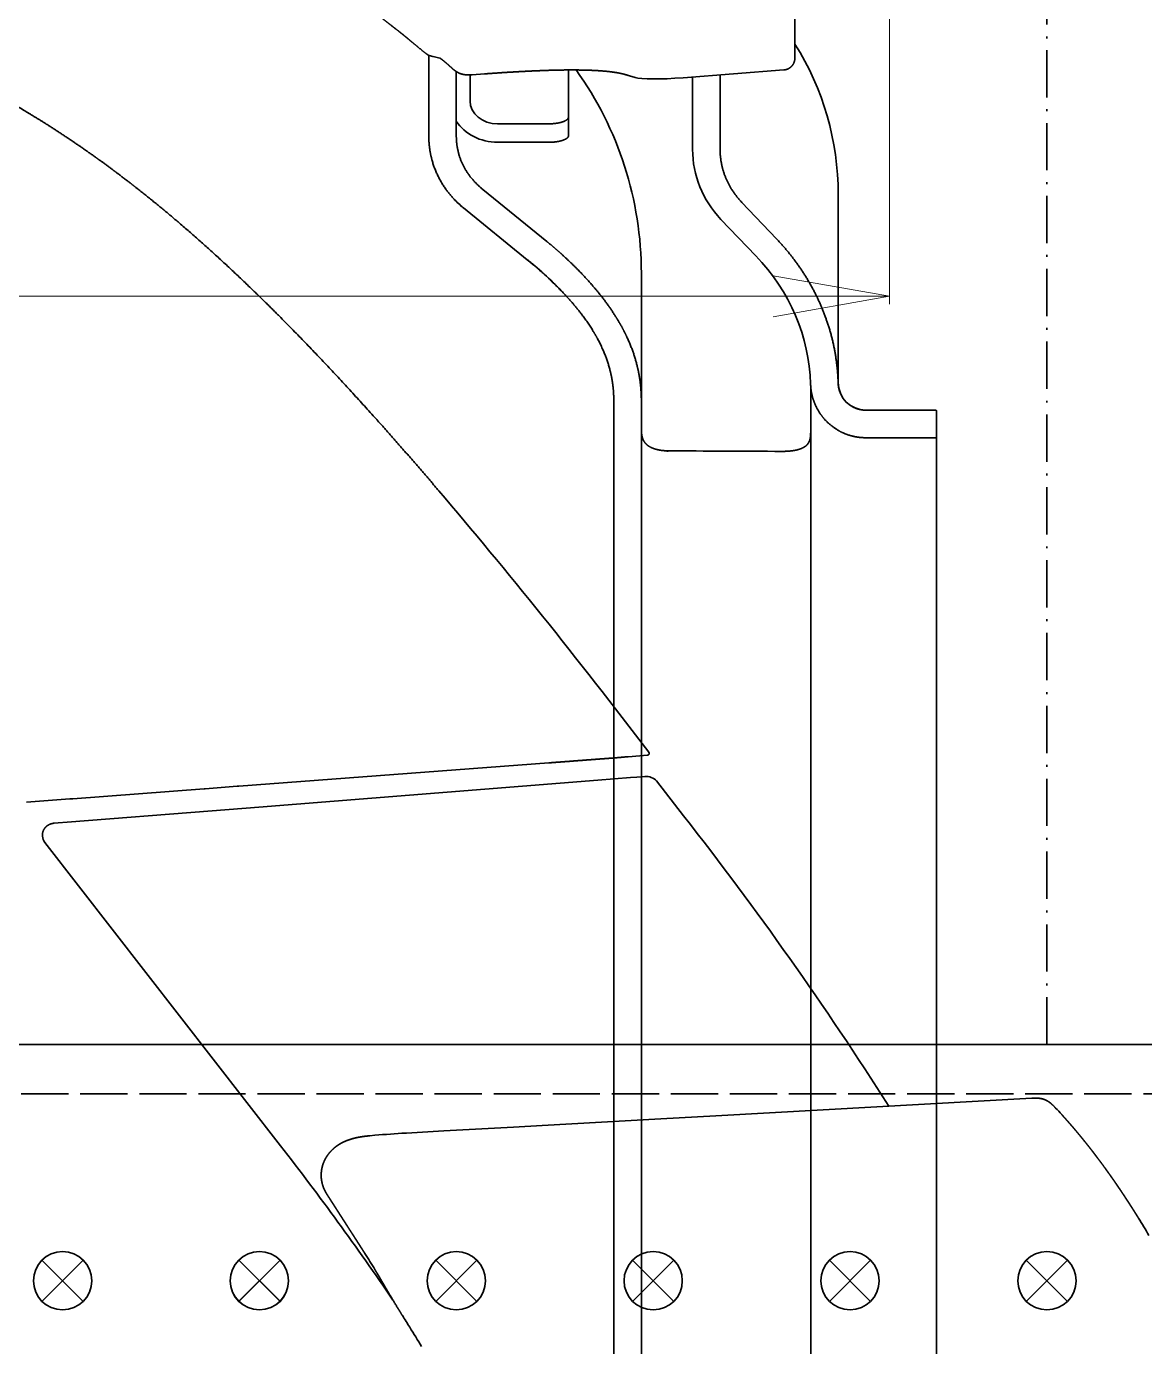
# Model space of a CAD drawing. Header units: millimetres. Extents: x 120 to 10915, y 515 to 8014.
# Drawn here: x 2340.8 to 2624.8, y 5093.3 to 5428.5 of the extents above; entities that cross this region are included whole.
import ezdxf

# ---------------------------------------------------------------- set-up
doc = ezdxf.new("R2010")
doc.units = ezdxf.units.MM
doc.linetypes.add('DASHDOT', pattern=[18.5, 12, -3, 0.5, -3])
doc.linetypes.add('DASHED', pattern=[15, 12, -3])
doc.layers.get('0').update_dxf_attribs({"lineweight": 13})
for name, color, linetype, lineweight in [('201_Dimensions', 7, 'Continuous', 13), ('203_Chassis_left_side_view', 7, 'Continuous', 13), ('206_Cab_side_and_top_view', 7, 'Continuous', 13), ('211_Frame_holes_left_side_view', 7, 'Continuous', 13), ('212_Frame_holes_right_side_view', 7, 'Continuous', 13)]:
    doc.layers.add(name, color=color, linetype=linetype, lineweight=lineweight)

# ---------------------------------------------------------------- blocks, each defined once
blk = doc.blocks.new('3068684')
at = {"layer": '203_Chassis_left_side_view', "color": 3, "lineweight": 35}
blk.add_line((4055, 1270), (920, 1270), dxfattribs=at)
blk = doc.blocks.new('3254123')
at = {"layer": '203_Chassis_left_side_view', "color": 4, "linetype": 'DASHED', "lineweight": 35}
blk.add_line((3251.491565, 1257.5), (1477.491565, 1257.5), dxfattribs=at)
blk = doc.blocks.new('2647074')
at = {"layer": '201_Dimensions', "color": 2, "linetype": 'DASHDOT', "lineweight": 35}
blk.add_line((2600, 1270), (2600, 2463.175293), dxfattribs=at)
blk = doc.blocks.new('2409089')
at = {"layer": '206_Cab_side_and_top_view', "color": 3, "lineweight": 35}
for p, q in [((2535.99, 1520.5), (2535.99, 1675)), ((2443, 1521.18), (2443, 1500.82)), ((2444.03, 1520.92), (2443.09, 1521.15)), ((2444.03, 1520.92), (2444.08, 1520.91)), ((2444.11, 1520.91), (2444.08, 1520.91)), ((2444.11, 1520.91), (2445.78, 1520.49)), ((2450, 1517.08), (2450, 1500.82)), ((2453.5, 1516.24), (2453.5, 1511.03)), ((2454.05, 1516.28), (2457.18, 1516.49)), ((2478.5, 1517.49), (2478.5, 1505.53)), ((2494.01, 1515.99), (2495.42, 1515.56)), ((2533.22, 1517.5), (2507.61, 1515.51)), ((2510, 1497.29), (2510, 1515.7)), ((2517, 1497.29), (2517, 1516.24)), ((2453.5, 1509.59), (2453.5, 1511.03)), ((2478.5, 1500.84), (2478.5, 1505.53)), ((2460.5, 1503.81), (2473.5, 1503.81)), ((2460.5, 1499.12), (2473.5, 1499.12)), ((2456.74, 1487.14), (2472.98, 1473.94)), ((2547, 1446), (2547, 1485.87)), ((2451.79, 1482.5), (2468.03, 1469.3)), ((2451.79, 1482.5), (2468.03, 1469.3)), ((2531.35, 1474.57), (2522.54, 1483.83)), ((2526.04, 1470.3), (2517.22, 1479.55)), ((2526.04, 1470.3), (2517.22, 1479.55)), ((2526.04, 1470.3), (2526.3, 1470.02)), ((2497, 1433.39), (2497, 1465.8)), ((2547, 1438.09), (2547, 1446)), ((2540, 1334), (2540, 1437.34)), ((2490, 1433.39), (2490, 1430)), ((2497, 1433.39), (2497, 1430)), ((2490, 1430), (2490, 1310.45)), ((2497, 1430), (2497, 1310.45)), ((2554, 1431.09), (2557, 1431.09)), ((2571.14, 1431.09), (2557, 1431.09)), ((2572, 1423.95), (2572, 1430.96)), ((2497, 1426.26), (2497, 1426.31)), ((2554, 1424.09), (2557, 1424.09)), ((2571.14, 1424.09), (2557, 1424.09)), ((2572, 1334), (2572, 1423.95)), ((2503.67, 1420.48), (2503.67, 1420.76)), ((2532.67, 1420.48), (2532.67, 1420.62)), ((2540, 1334), (2540, 1173.26)), ((2572, 1334), (2572, 1173.26)), ((2490, 1140.69), (2490, 1310.45)), ((2497, 1140.69), (2497, 1310.45))]:
    blk.add_line(p, q, dxfattribs=at)
blk.add_lwpolyline([(2503.67, 1420.76, 0.00055), (2532.67, 1420.62)], format="xyb", dxfattribs=at)
for centre, radius, start, end in [((2467.36, 1501.69), 24.72, 223.3949, 230.9331), ((2546.32, 1438.09), 0.68, 346.4525, 359.9176), ((2554, 1438.09), 7, 180, 270)]:
    blk.add_arc(centre, radius, start, end, dxfattribs=at)
for centre, major_axis, ratio, start_param, end_param in [((2482, 1485.87), (0, -68.6), 0.947527, 1.570809, 2.161453), ((2415, 1465.8), (-0.01, -85.72), 0.956573, 1.570915, 2.218092), ((2506.98, 1516.73), (12, 0.87), 0.10469, 3.402727, 4.755091), ((2460.5, 1509.59), (7, 0), 0.825495, 3.141347, 4.712026), ((2460.5, 1509.59), (12, 0), 0.872595, 3.646971, 4.712563), ((2540, 1497.29), (30, 0.01), 0.908675, 3.141436, 3.850025), ((2441.37, 1461.68), (45.9, -26.69), 0.403931, 0.939339, 1.20044), ((2481.99, 1436.51), (58.01, 0.01), 0.894937, 0.023978, 0.70845)]:
    blk.add_ellipse(centre, major_axis=major_axis, ratio=ratio, start_param=start_param, end_param=end_param, dxfattribs=at)
for points, knots in [([(2428.69, 1532.68), (2428.87, 1532.52), (2429.06, 1532.35), (2429.24, 1532.19), (2429.99, 1531.55), (2430.74, 1530.93), (2431.29, 1530.5), (2432.34, 1529.67), (2433.36, 1528.88), (2433.87, 1528.49), (2434.59, 1527.93), (2435.32, 1527.35), (2435.51, 1527.21), (2435.88, 1526.91), (2436.26, 1526.61), (2436.45, 1526.46), (2436.82, 1526.16), (2437.19, 1525.86), (2437.38, 1525.71), (2437.56, 1525.55), (2437.74, 1525.4)], [0, 0, 0, 0, 0, 0, 2.639228, 2.639228, 2.639228, 10.447455, 10.447455, 10.447455, 18.155945, 18.155945, 18.155945, 20.751586, 20.751586, 20.751586, 23.324966, 23.324966, 23.324966, 25.920029, 25.920029, 25.920029, 25.920029, 25.920029, 25.920029]), ([(2437.74, 1525.4), (2438.42, 1524.83), (2439.1, 1524.27), (2439.75, 1523.73), (2440.99, 1522.7), (2442.07, 1521.82), (2442.58, 1521.43), (2442.93, 1521.19), (2443.09, 1521.15)], [0, 0, 0, 0, 0, 0, 8.968374, 8.968374, 8.968374, 17.111923, 17.111923, 17.111923, 17.111923, 17.111923, 17.111923]), ([(2448.56, 1518.25), (2448.13, 1518.64), (2447.7, 1519.02), (2447.29, 1519.38), (2446.66, 1519.91), (2446.15, 1520.29), (2445.98, 1520.4), (2445.86, 1520.47), (2445.78, 1520.49)], [0, 0, 0, 0, 0, 0, 4.240767, 4.240767, 4.240767, 6.530379, 6.530379, 6.530379, 6.530379, 6.530379, 6.530379]), ([(2535.99, 1520.5), (2535.99, 1520.46), (2535.99, 1520.42), (2535.99, 1520.37), (2535.98, 1520.28), (2535.97, 1520.19), (2535.97, 1520.15), (2535.95, 1520.02), (2535.93, 1519.89), (2535.91, 1519.8), (2535.86, 1519.63), (2535.8, 1519.46), (2535.77, 1519.37), (2535.63, 1519.04), (2535.44, 1518.73), (2535.26, 1518.51), (2535, 1518.25), (2534.71, 1518.03), (2534.63, 1517.98), (2534.48, 1517.88), (2534.32, 1517.8), (2534.24, 1517.76), (2534.11, 1517.7), (2533.99, 1517.66), (2533.94, 1517.64), (2533.86, 1517.62), (2533.77, 1517.59), (2533.73, 1517.58), (2533.64, 1517.56), (2533.56, 1517.54), (2533.52, 1517.53), (2533.44, 1517.52), (2533.35, 1517.51), (2533.31, 1517.5), (2533.26, 1517.5), (2533.22, 1517.5)], [0, 0, 0, 0, 0, 0, 0.316652, 0.316652, 0.316652, 0.637607, 0.637607, 0.637607, 1.279011, 1.279011, 1.279011, 1.923416, 1.923416, 1.923416, 3.880277, 3.880277, 3.880277, 4.532927, 4.532927, 4.532927, 5.181595, 5.181595, 5.181595, 5.504016, 5.504016, 5.504016, 5.823878, 5.823878, 5.823878, 6.131601, 6.131601, 6.131601, 6.435088, 6.435088, 6.435088, 6.435088, 6.435088, 6.435088]), ([(2448.56, 1518.25), (2448.88, 1517.95), (2449.21, 1517.64), (2449.56, 1517.36), (2450.03, 1517.04), (2450.54, 1516.78), (2450.64, 1516.73), (2450.75, 1516.68), (2450.85, 1516.63)], [0, 0, 0, 0, 0, 0, 3.254627, 3.254627, 3.254627, 4.082541, 4.082541, 4.082541, 4.082541, 4.082541, 4.082541]), ([(2453.5, 1516.24), (2453.09, 1516.23), (2452.68, 1516.22), (2452.28, 1516.25), (2451.74, 1516.34), (2451.22, 1516.49), (2451.1, 1516.54), (2450.97, 1516.58), (2450.85, 1516.63)], [0.749968, 0.749968, 0.749968, 0.749968, 0.749968, 0.749968, 3.675276, 3.675276, 3.675276, 4.62149, 4.62149, 4.62149, 4.62149, 4.62149, 4.62149]), ([(2454.05, 1516.28), (2454.01, 1516.28), (2453.98, 1516.27), (2453.94, 1516.27), (2453.89, 1516.27), (2453.84, 1516.26), (2453.82, 1516.26), (2453.79, 1516.26), (2453.75, 1516.26), (2453.74, 1516.26), (2453.68, 1516.25), (2453.62, 1516.25), (2453.58, 1516.25), (2453.54, 1516.25), (2453.5, 1516.24)], [0, 0, 0, 0, 0, 0, 0.2257261, 0.2257261, 0.2257261, 0.3410498, 0.3410498, 0.3410498, 0.4563735, 0.4563735, 0.4563735, 0.7499677, 0.7499677, 0.7499677, 0.7499677, 0.7499677, 0.7499677]), ([(2457.18, 1516.49), (2458.23, 1516.57), (2459.26, 1516.64), (2460.3, 1516.71), (2462.85, 1516.88), (2465.38, 1517.03), (2466.88, 1517.11), (2469.83, 1517.26), (2472.7, 1517.37), (2474.11, 1517.42), (2476.36, 1517.47), (2478.51, 1517.49), (2479.33, 1517.49), (2480.13, 1517.49), (2480.91, 1517.48)], [0, 0, 0, 0, 0, 0, 9.064911, 9.064911, 9.064911, 22.517392, 22.517392, 22.517392, 35.709452, 35.709452, 35.709452, 44.104613, 44.104613, 44.104613, 44.104613, 44.104613, 44.104613]), ([(2480.91, 1517.48), (2481.75, 1517.47), (2482.56, 1517.46), (2483.34, 1517.44), (2485.19, 1517.37), (2486.86, 1517.26), (2487.76, 1517.19), (2489.93, 1516.96), (2491.63, 1516.66), (2492.5, 1516.45), (2493.27, 1516.22), (2494.01, 1515.99)], [0, 0, 0, 0, 0, 0, 8.929734, 8.929734, 8.929734, 21.811358, 21.811358, 21.811358, 42.14226, 42.14226, 42.14226, 42.14226, 42.14226, 42.14226]), ([(2478.5, 1505.53), (2478.5, 1505.33), (2478.41, 1505.13), (2478.24, 1504.94), (2477.64, 1504.49), (2476.67, 1504.16), (2476.01, 1504.01), (2475.1, 1503.88), (2474.16, 1503.82), (2473.94, 1503.81), (2473.72, 1503.81), (2473.5, 1503.81)], [0, 0, 0, 0, 0, 0, 4.262374, 4.262374, 4.262374, 10.637028, 10.637028, 10.637028, 12.529815, 12.529815, 12.529815, 12.529815, 12.529815, 12.529815]), ([(2451.79, 1482.5), (2450.15, 1483.83), (2448.66, 1485.33), (2447.34, 1486.98), (2445.1, 1490.53), (2443.7, 1494.5), (2443.24, 1496.56), (2443, 1498.68), (2443, 1500.82)], [0, 0, 0, 0, 0, 0, 23.298804, 23.298804, 23.298804, 46.608875, 46.608875, 46.608875, 46.608875, 46.608875, 46.608875]), ([(2456.74, 1487.14), (2454.96, 1488.59), (2453.43, 1490.21), (2452.17, 1492.02), (2450.84, 1494.83), (2450.19, 1497.92), (2450.06, 1498.87), (2450, 1499.83), (2450, 1500.82)], [0, 0, 0, 0, 0, 0, 31.158797, 31.158797, 31.158797, 44.500705, 44.500705, 44.500705, 44.500705, 44.500705, 44.500705]), ([(2473.5, 1499.12), (2474.27, 1499.12), (2475.04, 1499.17), (2475.79, 1499.27), (2476.97, 1499.54), (2477.86, 1499.96), (2478.16, 1500.16), (2478.4, 1500.42), (2478.49, 1500.7), (2478.5, 1500.74), (2478.5, 1500.79), (2478.5, 1500.84)], [0, 0, 0, 0, 0, 0, 6.661987, 6.661987, 6.661987, 11.503444, 11.503444, 11.503444, 12.532838, 12.532838, 12.532838, 12.532838, 12.532838, 12.532838]), ([(2497, 1433.39), (2497, 1436.87), (2496.62, 1440.19), (2495.88, 1443.38), (2494.42, 1447.59), (2492.3, 1451.78), (2491.69, 1452.89), (2490.6, 1454.73), (2489.38, 1456.57), (2488.88, 1457.29), (2486.86, 1460.1), (2484.52, 1462.94), (2482.6, 1465.06), (2479.6, 1468.13), (2476.23, 1471.18), (2475.18, 1472.1), (2474.1, 1473.02), (2472.98, 1473.94)], [0, 0, 0, 0, 0, 0, 44.687657, 44.687657, 44.687657, 60.742211, 60.742211, 60.742211, 71.229331, 71.229331, 71.229331, 101.05075, 101.05075, 101.05075, 113.995241, 113.995241, 113.995241, 113.995241, 113.995241, 113.995241]), ([(2531.35, 1474.57), (2536.52, 1469.15), (2540.79, 1462.99), (2543.97, 1456.27), (2546.18, 1448.4), (2546.87, 1440.39), (2546.92, 1439.57), (2546.96, 1438.75), (2546.98, 1437.93)], [0, 0, 0, 0, 0, 0, 78.587483, 78.587483, 78.587483, 87.54465, 87.54465, 87.54465, 87.54465, 87.54465, 87.54465]), ([(2490, 1433.39), (2490, 1436.6), (2489.62, 1439.63), (2488.9, 1442.52), (2487.2, 1447.04), (2484.6, 1451.53), (2483.5, 1453.22), (2480.49, 1457.35), (2476.64, 1461.6), (2474.07, 1464.15), (2471.19, 1466.73), (2468.03, 1469.3)], [0, 0, 0, 0, 0, 0, 45.847568, 45.847568, 45.847568, 72.92041, 72.92041, 72.92041, 111.883412, 111.883412, 111.883412, 111.883412, 111.883412, 111.883412]), ([(2539.98, 1437.77), (2540.01, 1436.55), (2540.18, 1435.33), (2540.47, 1434.13), (2541.31, 1431.84), (2542.65, 1429.74), (2543.43, 1428.78), (2544.99, 1427.22), (2546.87, 1425.98), (2547.74, 1425.5), (2549.47, 1424.75), (2551.31, 1424.3), (2552.2, 1424.16), (2553.1, 1424.09), (2554, 1424.09)], [0, 0, 0, 0, 0, 0, 8.146574, 8.146574, 8.146574, 16.047284, 16.047284, 16.047284, 22.12278, 22.12278, 22.12278, 27.540798, 27.540798, 27.540798, 27.540798, 27.540798, 27.540798]), ([(2546.98, 1437.93), (2547, 1437.16), (2547.13, 1436.39), (2547.36, 1435.63), (2547.87, 1434.54), (2548.63, 1433.56), (2548.92, 1433.24), (2549.71, 1432.48), (2550.68, 1431.86), (2551.32, 1431.56), (2552.26, 1431.25), (2553.24, 1431.12), (2553.49, 1431.1), (2553.74, 1431.09), (2554, 1431.09)], [0, 0, 0, 0, 0, 0, 7.825438, 7.825438, 7.825438, 11.815994, 11.815994, 11.815994, 17.992049, 17.992049, 17.992049, 20.127034, 20.127034, 20.127034, 20.127034, 20.127034, 20.127034]), ([(2503.67, 1420.76), (2503.24, 1420.77), (2502.8, 1420.79), (2502.36, 1420.83), (2501.29, 1420.98), (2500.29, 1421.25), (2499.73, 1421.45), (2498.71, 1421.96), (2497.95, 1422.69), (2497.64, 1423.11), (2497.26, 1423.91), (2497.07, 1424.91), (2497.02, 1425.35), (2497, 1425.81), (2497, 1426.31)], [0, 0, 0, 0, 0, 0, 6.740443, 6.740443, 6.740443, 16.766285, 16.766285, 16.766285, 26.707708, 26.707708, 26.707708, 33.421845, 33.421845, 33.421845, 33.421845, 33.421845, 33.421845]), ([(2540, 1425.26), (2539.99, 1424.56), (2539.93, 1423.93), (2539.79, 1423.39), (2539.43, 1422.62), (2538.83, 1422.03), (2538.56, 1421.83), (2537.8, 1421.37), (2536.87, 1421.06), (2536.25, 1420.91), (2535.17, 1420.73), (2534.04, 1420.65), (2533.58, 1420.63), (2533.12, 1420.62), (2532.67, 1420.62)], [0, 0, 0, 0, 0, 0, 10.372486, 10.372486, 10.372486, 17.21976, 17.21976, 17.21976, 27.594252, 27.594252, 27.594252, 34.617191, 34.617191, 34.617191, 34.617191, 34.617191, 34.617191])]:
    blk.add_open_spline(points, degree=5, knots=knots, dxfattribs=at)
for points in [[(2522.54, 1483.83), (2520.43, 1486.04), (2518.74, 1488.6), (2517.58, 1491.41), (2517, 1494.35), (2517, 1497.29)], [(2572, 1430.96), (2572, 1431.01), (2571.91, 1431.05), (2571.74, 1431.07), (2571.48, 1431.09), (2571.14, 1431.09)], [(2572, 1430.96), (2572, 1431.01), (2571.91, 1431.05), (2571.74, 1431.07), (2571.48, 1431.09), (2571.14, 1431.09)], [(2571.14, 1424.09), (2571.48, 1424.09), (2571.74, 1424.07), (2571.91, 1424.05), (2572, 1424), (2572, 1423.95)]]:
    blk.add_open_spline(points, degree=5, dxfattribs=at)
blk = doc.blocks.new('3154481')
at = {"layer": '206_Cab_side_and_top_view', "color": 3, "lineweight": 35}
for p, q in [((2485.91, 1337.13), (2494.27, 1337.79)), ((2494.27, 1337.79), (2495.85, 1337.91)), ((2497.86, 1338.07), (2495.85, 1337.91)), ((2399.8, 1330.3), (2485.91, 1337.13)), ((2500.84, 1336.95), (2500.85, 1336.94)), ((2500.85, 1336.94), (2507.73, 1328.08)), ((2388.02, 1329.37), (2351.14, 1326.44)), ((2399.8, 1330.3), (2388.02, 1329.37)), ((2348.84, 1326.26), (2347.8, 1326.18)), ((2348.84, 1326.26), (2351.14, 1326.44)), ((2345.5, 1321.33), (2405.35, 1244.27)), ((2515.93, 1251.9), (2596.19, 1256.38)), ((2471.77, 1249.43), (2501.95, 1251.12)), ((2515.93, 1251.9), (2501.95, 1251.12)), ((2437.31, 1247.51), (2437.19, 1247.5)), ((2446.84, 1248.04), (2437.31, 1247.51)), ((2464.51, 1249.03), (2446.84, 1248.04)), ((2464.51, 1249.03), (2471.77, 1249.43)), ((2429.32, 1246.93), (2428.01, 1246.82))]:
    blk.add_line(p, q, dxfattribs=at)
for centre, radius, start, end in [((1776.4, 755.77), 928.64, 32.47216, 38.04546), ((2347.87, 1323.17), 3, 184.5372, 217.8406), ((2508.56, 1165.28), 128.91, 42.3994, 43.4029), ((2451.87, 990.48), 257.44, 93.2695, 95.0249), ((1776.4, 755.77), 796.38, 34.34751, 37.83569), ((2412.12, 1095.21), 248.32, 30.5733, 31.7577), ((2255.4, 1107.63), 203.27, 31.1676, 32.5203), ((1975.72, 911.08), 544.32, 31.8329, 32.2015), ((1760.47, 777.6), 797.6, 31.40965, 31.82353)]:
    blk.add_arc(centre, radius, start, end, dxfattribs=at)
blk.add_ellipse((2498.1, 1335.08), major_axis=(3.43, 0.27), ratio=0.871442, start_param=0.580226, end_param=1.570566, dxfattribs=at)
for points, knots in [([(2347.8, 1326.18), (2347.76, 1326.17), (2347.72, 1326.17), (2347.68, 1326.17), (2347.61, 1326.16), (2347.54, 1326.15), (2347.51, 1326.14), (2347.44, 1326.13), (2347.37, 1326.11), (2347.32, 1326.1), (2346.9, 1326), (2346.48, 1325.83), (2346.13, 1325.62), (2345.65, 1325.21), (2345.29, 1324.67), (2345.18, 1324.49), (2345, 1324.09), (2344.9, 1323.64), (2344.86, 1323.41), (2344.86, 1323.17), (2344.88, 1322.94)], [0, 0, 0, 0, 0, 0, 0.475488, 0.475488, 0.475488, 0.950976, 0.950976, 0.950976, 1.406749, 1.406749, 1.406749, 5.705733, 5.705733, 5.705733, 7.68597, 7.68597, 7.68597, 9.732647, 9.732647, 9.732647, 9.732647, 9.732647, 9.732647]), ([(2602.22, 1253.86), (2602.07, 1254.01), (2601.93, 1254.16), (2601.79, 1254.31), (2601.62, 1254.48), (2601.45, 1254.64), (2601.43, 1254.66), (2601.38, 1254.71), (2601.33, 1254.75), (2601.31, 1254.77), (2601.19, 1254.88), (2601.06, 1254.99), (2600.96, 1255.07), (2600.66, 1255.32), (2600.33, 1255.54), (2600.11, 1255.68), (2599.76, 1255.86), (2599.4, 1256.01), (2599.28, 1256.05), (2599.02, 1256.14), (2598.76, 1256.21), (2598.63, 1256.24), (2598.35, 1256.29), (2598.07, 1256.33), (2597.92, 1256.35), (2597.7, 1256.37), (2597.47, 1256.38), (2597.39, 1256.38), (2597.23, 1256.39), (2597.07, 1256.39), (2596.99, 1256.39), (2596.85, 1256.39), (2596.72, 1256.39), (2596.67, 1256.39), (2596.56, 1256.39), (2596.46, 1256.39), (2596.41, 1256.39), (2596.34, 1256.38), (2596.28, 1256.38), (2596.26, 1256.38), (2596.24, 1256.38), (2596.23, 1256.38), (2596.2, 1256.38), (2596.2, 1256.38), (2596.19, 1256.38)], [0, 0, 0, 0, 0, 0, 1.985751, 1.985751, 1.985751, 2.314139, 2.314139, 2.314139, 2.661214, 2.661214, 2.661214, 3.958941, 3.958941, 3.958941, 6.564463, 6.564463, 6.564463, 7.872229, 7.872229, 7.872229, 9.1858, 9.1858, 9.1858, 10.51698, 10.51698, 10.51698, 11.201956, 11.201956, 11.201956, 11.886931, 11.886931, 11.886931, 12.349506, 12.349506, 12.349506, 12.812081, 12.812081, 12.812081, 13.007984, 13.007984, 13.007984, 13.043895, 13.043895, 13.043895, 13.043895, 13.043895, 13.043895]), ([(2623.26, 1225.9), (2623.18, 1226.03), (2623.1, 1226.17), (2623.01, 1226.3), (2622.91, 1226.46), (2622.81, 1226.63), (2622.79, 1226.66), (2622.75, 1226.73), (2622.71, 1226.79), (2622.69, 1226.82), (2622.65, 1226.88), (2622.61, 1226.94), (2622.59, 1226.97), (2622.56, 1227.03), (2622.51, 1227.1), (2622.49, 1227.13), (2622.43, 1227.23), (2622.37, 1227.33), (2622.33, 1227.39), (2622.16, 1227.66), (2621.99, 1227.92), (2621.87, 1228.12), (2621.72, 1228.35), (2621.57, 1228.59), (2621.55, 1228.62), (2621.51, 1228.69), (2621.46, 1228.77), (2621.43, 1228.81), (2621.35, 1228.93), (2621.27, 1229.05), (2621.22, 1229.13), (2621.15, 1229.24), (2621.09, 1229.34), (2621.07, 1229.37), (2620.98, 1229.51), (2620.89, 1229.65), (2620.84, 1229.73), (2620.73, 1229.9), (2620.62, 1230.07), (2620.57, 1230.14), (2620.45, 1230.32), (2620.33, 1230.51), (2620.2, 1230.7), (2620.1, 1230.86), (2620, 1231.01), (2619.98, 1231.04), (2619.94, 1231.11), (2619.89, 1231.18), (2619.87, 1231.21), (2619.81, 1231.3), (2619.76, 1231.39), (2619.75, 1231.4), (2619.69, 1231.48), (2619.64, 1231.57), (2619.62, 1231.59), (2619.59, 1231.63), (2619.56, 1231.68), (2619.54, 1231.71), (2619.51, 1231.76), (2619.47, 1231.81), (2619.46, 1231.83), (2619.28, 1232.1), (2619.1, 1232.38), (2618.93, 1232.63), (2618.73, 1232.93), (2618.52, 1233.23), (2618.49, 1233.29), (2618.41, 1233.4), (2618.33, 1233.52), (2618.31, 1233.54), (2618.19, 1233.72), (2618.07, 1233.9), (2618.02, 1233.97), (2617.94, 1234.09), (2617.84, 1234.23), (2617.81, 1234.28), (2617.74, 1234.38), (2617.67, 1234.49), (2617.64, 1234.53), (2617.57, 1234.63), (2617.5, 1234.73), (2617.47, 1234.78), (2617.09, 1235.32), (2616.72, 1235.86), (2616.39, 1236.33), (2616.01, 1236.87), (2615.63, 1237.4), (2615.6, 1237.44), (2615.54, 1237.53), (2615.48, 1237.61), (2615.46, 1237.64), (2615.4, 1237.73), (2615.34, 1237.8), (2615.33, 1237.83), (2615.26, 1237.91), (2615.21, 1237.99), (2615.19, 1238.02), (2615.14, 1238.08), (2615.1, 1238.15), (2615.07, 1238.18), (2615.02, 1238.25), (2614.98, 1238.31), (2614.96, 1238.34), (2614.54, 1238.92), (2614.12, 1239.49), (2613.72, 1240.04), (2613.29, 1240.61), (2612.86, 1241.18), (2612.84, 1241.21), (2612.8, 1241.26), (2612.76, 1241.32), (2612.74, 1241.34), (2612.7, 1241.39), (2612.67, 1241.44), (2612.65, 1241.46), (2612.63, 1241.49), (2612.61, 1241.51), (2612.6, 1241.53), (2612.59, 1241.55), (2612.57, 1241.57), (2612.56, 1241.58), (2612.54, 1241.61), (2612.51, 1241.65), (2612.48, 1241.68), (2612.44, 1241.74), (2612.38, 1241.81), (2612.36, 1241.84), (2612.31, 1241.91), (2612.26, 1241.97), (2612.24, 1242), (2612.18, 1242.08), (2612.12, 1242.16), (2612.08, 1242.21), (2612.01, 1242.3), (2611.94, 1242.39), (2611.91, 1242.44), (2611.84, 1242.52), (2611.78, 1242.6), (2611.75, 1242.64), (2611.7, 1242.71), (2611.65, 1242.78), (2611.62, 1242.81), (2611.57, 1242.87), (2611.52, 1242.93), (2611.5, 1242.96), (2611.46, 1243.02), (2611.41, 1243.08), (2611.39, 1243.11), (2611.34, 1243.18), (2611.28, 1243.25), (2611.24, 1243.3), (2610.88, 1243.76), (2610.51, 1244.23), (2610.18, 1244.65), (2609.82, 1245.1), (2609.45, 1245.55), (2609.43, 1245.58), (2609.37, 1245.66), (2609.3, 1245.74), (2609.27, 1245.79), (2609.19, 1245.88), (2609.11, 1245.98), (2609.07, 1246.03), (2608.99, 1246.12), (2608.91, 1246.22), (2608.89, 1246.25), (2608.81, 1246.35), (2608.73, 1246.44), (2608.7, 1246.49), (2608.51, 1246.71), (2608.33, 1246.93), (2608.17, 1247.13), (2607.91, 1247.44), (2607.65, 1247.75), (2607.54, 1247.88), (2607.37, 1248.08), (2607.2, 1248.28), (2607.14, 1248.35), (2607.06, 1248.45), (2606.97, 1248.55), (2606.94, 1248.59), (2606.89, 1248.65), (2606.83, 1248.72), (2606.8, 1248.75), (2606.74, 1248.82), (2606.69, 1248.89), (2606.66, 1248.92), (2606.6, 1248.99), (2606.54, 1249.06), (2606.52, 1249.08), (2606.43, 1249.18), (2606.34, 1249.29), (2606.28, 1249.35), (2606.09, 1249.58), (2605.9, 1249.8), (2605.85, 1249.85), (2605.64, 1250.09), (2605.43, 1250.33), (2605.35, 1250.42), (2605.24, 1250.55), (2605.12, 1250.68), (2605.08, 1250.73), (2605.01, 1250.81), (2604.93, 1250.9), (2604.88, 1250.95), (2604.77, 1251.07), (2604.66, 1251.2), (2604.55, 1251.32), (2604.46, 1251.42), (2604.37, 1251.52), (2604.35, 1251.55), (2604.31, 1251.59), (2604.27, 1251.63), (2604.25, 1251.65), (2604.2, 1251.71), (2604.15, 1251.77), (2604.11, 1251.81), (2604.05, 1251.88), (2603.97, 1251.97), (2603.94, 1252), (2603.88, 1252.06), (2603.83, 1252.12), (2603.81, 1252.14), (2603.78, 1252.17), (2603.75, 1252.2)], [0, 0, 0, 0, 0, 0, 1.510061, 1.510061, 1.510061, 1.887614, 1.887614, 1.887614, 2.274437, 2.274437, 2.274437, 2.652084, 2.652084, 2.652084, 3.029732, 3.029732, 3.029732, 3.784735, 3.784735, 3.784735, 6.049741, 6.049741, 6.049741, 6.443702, 6.443702, 6.443702, 6.824996, 6.824996, 6.824996, 7.578534, 7.578534, 7.578534, 7.959363, 7.959363, 7.959363, 9.140655, 9.140655, 9.140655, 9.901594, 9.901594, 9.901594, 11.26704, 11.26704, 11.26704, 11.64751, 11.64751, 11.64751, 12.027979, 12.027979, 12.027979, 12.622892, 12.622892, 12.622892, 12.886504, 12.886504, 12.886504, 13.141986, 13.141986, 13.141986, 13.41148, 13.41148, 13.41148, 16.221087, 16.221087, 16.221087, 16.828254, 16.828254, 16.828254, 17.509324, 17.509324, 17.509324, 18.781643, 18.781643, 18.781643, 19.418986, 19.418986, 19.418986, 19.969986, 19.969986, 19.969986, 20.520986, 20.520986, 20.520986, 26.087104, 26.087104, 26.087104, 26.550605, 26.550605, 26.550605, 27.036004, 27.036004, 27.036004, 27.549965, 27.549965, 27.549965, 28.020162, 28.020162, 28.020162, 28.495358, 28.495358, 28.495358, 28.804174, 28.804174, 28.804174, 34.986814, 34.986814, 34.986814, 35.293885, 35.293885, 35.293885, 35.645138, 35.645138, 35.645138, 35.996391, 35.996391, 35.996391, 36.382357, 36.382357, 36.382357, 36.768323, 36.768323, 36.768323, 37.276428, 37.276428, 37.276428, 37.636963, 37.636963, 37.636963, 37.997498, 37.997498, 37.997498, 38.529934, 38.529934, 38.529934, 39.062371, 39.062371, 39.062371, 39.462142, 39.462142, 39.462142, 39.861913, 39.861913, 39.861913, 40.261616, 40.261616, 40.261616, 40.661318, 40.661318, 40.661318, 41.183896, 41.183896, 41.183896, 46.031597, 46.031597, 46.031597, 46.382501, 46.382501, 46.382501, 46.908933, 46.908933, 46.908933, 47.435365, 47.435365, 47.435365, 48.001314, 48.001314, 48.001314, 48.527749, 48.527749, 48.527749, 50.59934, 50.59934, 50.59934, 52.164274, 52.164274, 52.164274, 52.946745, 52.946745, 52.946745, 53.337986, 53.337986, 53.337986, 53.729228, 53.729228, 53.729228, 54.120466, 54.120466, 54.120466, 54.557403, 54.557403, 54.557403, 55.33988, 55.33988, 55.33988, 57.131018, 57.131018, 57.131018, 58.159466, 58.159466, 58.159466, 58.682238, 58.682238, 58.682238, 59.16486, 59.16486, 59.16486, 60.116288, 60.116288, 60.116288, 60.377829, 60.377829, 60.377829, 60.643022, 60.643022, 60.643022, 61.168734, 61.168734, 61.168734, 61.572056, 61.572056, 61.572056, 61.960945, 61.960945, 61.960945, 61.960945, 61.960945, 61.960945]), ([(2428.01, 1246.82), (2427.64, 1246.78), (2427.28, 1246.74), (2426.9, 1246.7), (2426.48, 1246.65), (2426.05, 1246.58), (2426.01, 1246.58), (2425.93, 1246.56), (2425.85, 1246.55), (2425.81, 1246.54), (2425.69, 1246.52), (2425.56, 1246.5), (2425.49, 1246.49), (2425.37, 1246.47), (2425.25, 1246.45), (2425.21, 1246.44), (2425.12, 1246.42), (2425.03, 1246.41), (2425.01, 1246.4), (2424.92, 1246.38), (2424.82, 1246.36), (2424.77, 1246.35), (2424.65, 1246.33), (2424.54, 1246.3), (2424.49, 1246.29), (2424.32, 1246.25), (2424.15, 1246.21), (2424.03, 1246.18), (2423.64, 1246.08), (2423.24, 1245.96), (2422.95, 1245.87), (2422.55, 1245.73), (2422.15, 1245.58), (2422.04, 1245.53), (2421.87, 1245.46), (2421.7, 1245.39), (2421.64, 1245.36), (2421.57, 1245.33), (2421.5, 1245.3), (2421.49, 1245.29), (2421.46, 1245.28), (2421.43, 1245.27), (2421.42, 1245.26), (2421.39, 1245.25), (2421.36, 1245.23), (2421.34, 1245.23), (2421.32, 1245.21), (2421.29, 1245.2), (2421.27, 1245.19), (2421.2, 1245.16), (2421.13, 1245.12), (2421.11, 1245.11), (2420.99, 1245.05), (2420.87, 1244.99), (2420.83, 1244.96), (2420.66, 1244.87), (2420.5, 1244.78), (2420.39, 1244.72), (2420.24, 1244.62), (2420.09, 1244.53), (2420.05, 1244.5), (2419.99, 1244.46), (2419.92, 1244.42), (2419.9, 1244.4), (2419.86, 1244.38), (2419.82, 1244.35), (2419.8, 1244.33), (2419.74, 1244.29), (2419.68, 1244.25), (2419.64, 1244.22), (2419.58, 1244.18), (2419.52, 1244.13), (2419.5, 1244.12), (2419.46, 1244.09), (2419.41, 1244.05), (2419.39, 1244.04), (2419.29, 1243.96), (2419.19, 1243.88), (2419.1, 1243.81), (2418.94, 1243.67), (2418.78, 1243.53), (2418.7, 1243.46), (2418.58, 1243.35), (2418.47, 1243.24), (2418.43, 1243.2), (2418.35, 1243.13), (2418.28, 1243.06), (2418.25, 1243.02), (2418.18, 1242.95), (2418.11, 1242.87), (2418.07, 1242.83), (2418, 1242.76), (2417.93, 1242.68), (2417.9, 1242.64), (2417.6, 1242.3), (2417.33, 1241.93), (2417.1, 1241.6), (2416.86, 1241.2), (2416.65, 1240.79), (2416.63, 1240.74), (2416.58, 1240.66), (2416.54, 1240.57), (2416.52, 1240.53), (2416.46, 1240.39), (2416.4, 1240.25), (2416.36, 1240.16), (2416.25, 1239.91), (2416.16, 1239.66), (2416.11, 1239.49), (2416.05, 1239.3), (2415.99, 1239.11), (2415.99, 1239.08), (2415.97, 1239.01), (2415.95, 1238.94), (2415.94, 1238.89), (2415.91, 1238.8), (2415.89, 1238.7), (2415.88, 1238.65), (2415.86, 1238.55), (2415.84, 1238.46), (2415.83, 1238.41), (2415.81, 1238.31), (2415.8, 1238.21), (2415.79, 1238.16), (2415.74, 1237.83), (2415.7, 1237.5), (2415.68, 1237.21), (2415.67, 1236.66), (2415.7, 1236.11), (2415.72, 1235.84), (2415.77, 1235.51), (2415.83, 1235.18), (2415.84, 1235.11), (2415.86, 1235), (2415.89, 1234.9), (2415.9, 1234.86), (2415.91, 1234.79), (2415.93, 1234.72), (2415.94, 1234.69), (2415.95, 1234.63), (2415.96, 1234.58), (2415.97, 1234.56), (2415.98, 1234.53), (2415.99, 1234.49), (2415.99, 1234.48), (2416.01, 1234.43), (2416.02, 1234.37), (2416.03, 1234.34), (2416.08, 1234.17), (2416.14, 1234), (2416.18, 1233.87), (2416.26, 1233.67), (2416.33, 1233.47), (2416.36, 1233.41), (2416.42, 1233.28), (2416.47, 1233.15), (2416.5, 1233.09), (2416.58, 1232.93), (2416.66, 1232.78), (2416.71, 1232.68), (2416.8, 1232.5), (2416.91, 1232.33), (2416.96, 1232.24), (2417.01, 1232.15), (2417.07, 1232.07)], [0, 0, 0, 0, 0, 0, 4.439819, 4.439819, 4.439819, 4.889713, 4.889713, 4.889713, 5.339607, 5.339607, 5.339607, 6.270309, 6.270309, 6.270309, 6.720204, 6.720204, 6.720204, 7.220262, 7.220262, 7.220262, 7.836526, 7.836526, 7.836526, 8.440008, 8.440008, 8.440008, 9.646927, 9.646927, 9.646927, 12.559057, 12.559057, 12.559057, 13.718, 13.718, 13.718, 14.297485, 14.297485, 14.297485, 14.442357, 14.442357, 14.442357, 14.58723, 14.58723, 14.58723, 14.732106, 14.732106, 14.732106, 14.876981, 14.876981, 14.876981, 15.498462, 15.498462, 15.498462, 16.070347, 16.070347, 16.070347, 17.19216, 17.19216, 17.19216, 17.636698, 17.636698, 17.636698, 17.85897, 17.85897, 17.85897, 18.081241, 18.081241, 18.081241, 18.507479, 18.507479, 18.507479, 18.729784, 18.729784, 18.729784, 18.952089, 18.952089, 18.952089, 19.856272, 19.856272, 19.856272, 20.760455, 20.760455, 20.760455, 21.174232, 21.174232, 21.174232, 21.609645, 21.609645, 21.609645, 22.045074, 22.045074, 22.045074, 22.480503, 22.480503, 22.480503, 25.703464, 25.703464, 25.703464, 26.077267, 26.077267, 26.077267, 26.472987, 26.472987, 26.472987, 27.242441, 27.242441, 27.242441, 28.570108, 28.570108, 28.570108, 28.760358, 28.760358, 28.760358, 29.136329, 29.136329, 29.136329, 29.512301, 29.512301, 29.512301, 29.888272, 29.888272, 29.888272, 30.264242, 30.264242, 30.264242, 32.406176, 32.406176, 32.406176, 34.399285, 34.399285, 34.399285, 34.942693, 34.942693, 34.942693, 35.214404, 35.214404, 35.214404, 35.486114, 35.486114, 35.486114, 35.621973, 35.621973, 35.621973, 35.757831, 35.757831, 35.757831, 36.029543, 36.029543, 36.029543, 37.125209, 37.125209, 37.125209, 37.673087, 37.673087, 37.673087, 38.220965, 38.220965, 38.220965, 39.024721, 39.024721, 39.024721, 39.83196, 39.83196, 39.83196, 39.83196, 39.83196, 39.83196]), ([(2426.79, 1216.9), (2426.77, 1216.93), (2426.76, 1216.96), (2426.74, 1216.99), (2426.71, 1217.02), (2426.69, 1217.06), (2426.68, 1217.07), (2426.67, 1217.09), (2426.66, 1217.11), (2426.65, 1217.12), (2426.63, 1217.15), (2426.62, 1217.17), (2426.61, 1217.18), (2426.59, 1217.21), (2426.58, 1217.23), (2426.57, 1217.24), (2426.56, 1217.26), (2426.55, 1217.28), (2426.55, 1217.29), (2426.49, 1217.37), (2426.44, 1217.45), (2426.39, 1217.52), (2426.23, 1217.78), (2426.07, 1218.03), (2426.01, 1218.12), (2425.88, 1218.33), (2425.74, 1218.54), (2425.73, 1218.56), (2425.69, 1218.62), (2425.66, 1218.67), (2425.64, 1218.7), (2425.61, 1218.75), (2425.57, 1218.81), (2425.55, 1218.84), (2425.52, 1218.89), (2425.49, 1218.94), (2425.47, 1218.96), (2425.43, 1219.04), (2425.38, 1219.11), (2425.35, 1219.16), (2425.28, 1219.26), (2425.22, 1219.36), (2425.19, 1219.41), (2425.13, 1219.5), (2425.06, 1219.6), (2425.03, 1219.65), (2424.95, 1219.77), (2424.87, 1219.9), (2424.84, 1219.95), (2424.74, 1220.1), (2424.65, 1220.25), (2424.6, 1220.32), (2424.46, 1220.54), (2424.32, 1220.76), (2424.23, 1220.9), (2423.95, 1221.34), (2423.66, 1221.78), (2423.47, 1222.08), (2423.19, 1222.51), (2422.92, 1222.94), (2422.79, 1223.13), (2422.52, 1223.57), (2422.24, 1223.99), (2422.19, 1224.08), (2421.97, 1224.41), (2421.76, 1224.75), (2421.74, 1224.78), (2421.67, 1224.89), (2421.6, 1225), (2421.55, 1225.07), (2421.48, 1225.17), (2421.41, 1225.28), (2421.39, 1225.32), (2421.34, 1225.39), (2421.3, 1225.46), (2421.27, 1225.5), (2421.22, 1225.58), (2421.17, 1225.67), (2421.14, 1225.71), (2421.08, 1225.81), (2421.01, 1225.91), (2420.98, 1225.95), (2420.85, 1226.16), (2420.72, 1226.37), (2420.62, 1226.51), (2420.51, 1226.69), (2420.4, 1226.87), (2420.39, 1226.88), (2420.37, 1226.91), (2420.34, 1226.95), (2420.33, 1226.97), (2420.31, 1227), (2420.28, 1227.04), (2420.27, 1227.06), (2420.24, 1227.1), (2420.22, 1227.14), (2420.21, 1227.16), (2420.18, 1227.2), (2420.16, 1227.24), (2420.15, 1227.26), (2420.12, 1227.29), (2420.1, 1227.32), (2420.09, 1227.34), (2420.05, 1227.41), (2420, 1227.49), (2419.96, 1227.55), (2419.91, 1227.62), (2419.87, 1227.69), (2419.86, 1227.71), (2419.84, 1227.73), (2419.82, 1227.76), (2419.81, 1227.78), (2419.8, 1227.8), (2419.78, 1227.83), (2419.77, 1227.84), (2419.73, 1227.9), (2419.7, 1227.96), (2419.67, 1228), (2419.59, 1228.12), (2419.51, 1228.24), (2419.44, 1228.35), (2419.33, 1228.52), (2419.22, 1228.69), (2419.17, 1228.78), (2419.05, 1228.97), (2418.92, 1229.16), (2418.86, 1229.26), (2418.77, 1229.4), (2418.68, 1229.54), (2418.66, 1229.57), (2418.61, 1229.64), (2418.57, 1229.71), (2418.55, 1229.75), (2418.5, 1229.82), (2418.46, 1229.89), (2418.44, 1229.92), (2418.39, 1229.99), (2418.35, 1230.06), (2418.33, 1230.09), (2418.28, 1230.16), (2418.24, 1230.23), (2418.21, 1230.27), (2418.17, 1230.34), (2418.12, 1230.41), (2418.09, 1230.46), (2418.04, 1230.54), (2417.99, 1230.63), (2417.96, 1230.67), (2417.76, 1230.98), (2417.55, 1231.3), (2417.42, 1231.51), (2417.24, 1231.79), (2417.07, 1232.07)], [0, 0, 0, 0, 0, 0, 0.368084, 0.368084, 0.368084, 0.490781, 0.490781, 0.490781, 0.613805, 0.613805, 0.613805, 0.736829, 0.736829, 0.736829, 0.859879, 0.859879, 0.859879, 0.982929, 0.982929, 0.982929, 1.963615, 1.963615, 1.963615, 4.421796, 4.421796, 4.421796, 4.789495, 4.789495, 4.789495, 5.157195, 5.157195, 5.157195, 5.487148, 5.487148, 5.487148, 5.833802, 5.833802, 5.833802, 6.493659, 6.493659, 6.493659, 7.153479, 7.153479, 7.153479, 7.8133, 7.8133, 7.8133, 8.830892, 8.830892, 8.830892, 9.804608, 9.804608, 9.804608, 11.752036, 11.752036, 11.752036, 15.665783, 15.665783, 15.665783, 17.45596, 17.45596, 17.45596, 21.441119, 21.441119, 21.441119, 21.929504, 21.929504, 21.929504, 22.906279, 22.906279, 22.906279, 23.394667, 23.394667, 23.394667, 23.883055, 23.883055, 23.883055, 24.531321, 24.531321, 24.531321, 25.179588, 25.179588, 25.179588, 27.338808, 27.338808, 27.338808, 27.554807, 27.554807, 27.554807, 27.770807, 27.770807, 27.770807, 27.986704, 27.986704, 27.986704, 28.202601, 28.202601, 28.202601, 28.414985, 28.414985, 28.414985, 28.627369, 28.627369, 28.627369, 29.421499, 29.421499, 29.421499, 29.606243, 29.606243, 29.606243, 29.790987, 29.790987, 29.790987, 29.97573, 29.97573, 29.97573, 30.529958, 30.529958, 30.529958, 31.571458, 31.571458, 31.571458, 32.677685, 32.677685, 32.677685, 33.926709, 33.926709, 33.926709, 34.341587, 34.341587, 34.341587, 34.756462, 34.756462, 34.756462, 35.171337, 35.171337, 35.171337, 35.586215, 35.586215, 35.586215, 35.97145, 35.97145, 35.97145, 36.47235, 36.47235, 36.47235, 36.97325, 36.97325, 36.97325, 40.209048, 40.209048, 40.209048, 40.209048, 40.209048, 40.209048]), ([(2436.31, 1201.15), (2435.87, 1201.85), (2435.43, 1202.56), (2435, 1203.27), (2433.93, 1205.05), (2432.89, 1206.82), (2432.27, 1207.87), (2431.64, 1208.94), (2431.02, 1209.99), (2431.01, 1210.01), (2430.99, 1210.04), (2430.97, 1210.07), (2430.97, 1210.08), (2430.95, 1210.1), (2430.94, 1210.13), (2430.93, 1210.14), (2430.91, 1210.17), (2430.9, 1210.2), (2430.89, 1210.21), (2430.87, 1210.24), (2430.85, 1210.27), (2430.85, 1210.29), (2430.83, 1210.32), (2430.81, 1210.35), (2430.8, 1210.36), (2430.78, 1210.39), (2430.76, 1210.42), (2430.76, 1210.44), (2430.74, 1210.47), (2430.72, 1210.5), (2430.71, 1210.51), (2430.69, 1210.54), (2430.68, 1210.57), (2430.67, 1210.59), (2430.65, 1210.61), (2430.63, 1210.64), (2430.62, 1210.66), (2430.61, 1210.69), (2430.59, 1210.72), (2430.58, 1210.73), (2430.56, 1210.77), (2430.54, 1210.8), (2430.53, 1210.82), (2430.51, 1210.85), (2430.49, 1210.88), (2430.49, 1210.89), (2430.25, 1211.29), (2430.01, 1211.69), (2429.78, 1212.07), (2429.55, 1212.45), (2429.32, 1212.82)], [0, 0, 0, 0, 0, 0, 9.467856, 9.467856, 9.467856, 23.664269, 23.664269, 23.664269, 23.860471, 23.860471, 23.860471, 24.056674, 24.056674, 24.056674, 24.252855, 24.252855, 24.252855, 24.449036, 24.449036, 24.449036, 24.645178, 24.645178, 24.645178, 24.848942, 24.848942, 24.848942, 25.045127, 25.045127, 25.045127, 25.241312, 25.241312, 25.241312, 25.437528, 25.437528, 25.437528, 25.633743, 25.633743, 25.633743, 25.829959, 25.829959, 25.829959, 26.026175, 26.026175, 26.026175, 26.222321, 26.222321, 26.222321, 31.498332, 31.498332, 31.498332, 31.498332, 31.498332, 31.498332])]:
    blk.add_open_spline(points, degree=5, knots=knots, dxfattribs=at)
blk = doc.blocks.new('2458884')
at = {"layer": '206_Cab_side_and_top_view', "color": 3, "lineweight": 35}
for p, q in [((2394.79, 1335.6), (2473.47, 1341.51)), ((2473.47, 1341.51), (2473.95, 1341.55)), ((2498.54, 1343.45), (2493.63, 1343.08)), ((2385.95, 1334.93), (2352.6, 1332.42)), ((2386.24, 1334.95), (2385.95, 1334.93)), ((2394.38, 1335.56), (2386.24, 1334.95)), ((2394.79, 1335.6), (2394.38, 1335.56)), ((2351.87, 1332.37), (2340.81, 1331.53)), ((2352.6, 1332.42), (2351.87, 1332.37))]:
    blk.add_line(p, q, dxfattribs=at)
for centre, radius, start, end in [((2496.15, 1308.03), 35.14, 94.104, 95.6865), ((2498.51, 1343.95), 0.5, 273.71, 37.0262)]:
    blk.add_arc(centre, radius, start, end, dxfattribs=at)
blk.add_ellipse((2483.43, 1335.55), major_axis=(106.08, -138.8), ratio=0.100662, start_param=1.556616, end_param=2.063321, dxfattribs=at)
for points, degree, knots in [([(2445.59, 1410.58), (2440.21, 1416.89), (2434.77, 1423.15), (2429.26, 1429.36), (2417.44, 1442.36), (2405.18, 1454.99), (2398.58, 1461.53), (2389.06, 1470.5), (2379.19, 1479.04), (2376.29, 1481.49), (2372.44, 1484.64), (2368.54, 1487.71), (2367.6, 1488.44), (2365.76, 1489.86), (2363.91, 1491.26), (2363, 1491.95), (2361.18, 1493.29), (2359.35, 1494.62), (2358.44, 1495.28), (2352.4, 1499.57), (2346.23, 1503.65), (2340.88, 1506.96), (2329.79, 1513.32), (2318.29, 1518.91), (2312.34, 1521.55), (2305.59, 1524.26), (2298.75, 1526.72), (2298.04, 1526.97), (2296.61, 1527.48), (2295.17, 1527.97), (2294.45, 1528.21), (2292.99, 1528.7), (2291.53, 1529.18), (2290.79, 1529.41), (2281.21, 1532.46), (2271.48, 1535.04), (2262.42, 1537.06), (2249.38, 1539.52), (2236.27, 1541.45), (2232.33, 1541.99), (2227.3, 1542.62), (2222.27, 1543.19), (2221.19, 1543.31), (2219.02, 1543.55), (2216.85, 1543.77), (2215.77, 1543.88), (2213.53, 1544.11), (2211.28, 1544.32), (2210.12, 1544.42), (2207.79, 1544.63), (2205.47, 1544.83), (2204.31, 1544.93), (2191.78, 1545.94), (2179.24, 1546.67), (2167.85, 1547.17), (2145.74, 1547.86), (2123.63, 1548.11), (2112.91, 1548.15), (2102.19, 1548.11), (2091.47, 1548)], 5, [0, 0, 0, 0, 0, 0, 58.558474, 58.558474, 58.558474, 123.801575, 123.801575, 123.801575, 150.50388, 150.50388, 150.50388, 158.833094, 158.833094, 158.833094, 166.906881, 166.906881, 166.906881, 174.780953, 174.780953, 174.780953, 219.112632, 219.112632, 219.112632, 264.949903, 264.949903, 264.949903, 270.329956, 270.329956, 270.329956, 275.693937, 275.693937, 275.693937, 281.154622, 281.154622, 281.154622, 346.493354, 346.493354, 346.493354, 374.568384, 374.568384, 374.568384, 382.268683, 382.268683, 382.268683, 389.958732, 389.958732, 389.958732, 398.192221, 398.192221, 398.192221, 406.429008, 406.429008, 406.429008, 486.900382, 486.900382, 486.900382, 562.679526, 562.679526, 562.679526, 562.679526, 562.679526, 562.679526]), ([(2473.95, 1341.55), (2474.06, 1341.56), (2474.3, 1341.58), (2474.65, 1341.6), (2475, 1341.63), (2475.35, 1341.66), (2475.7, 1341.68), (2476.05, 1341.71), (2476.4, 1341.73), (2476.75, 1341.76), (2477.1, 1341.79), (2477.45, 1341.81), (2477.79, 1341.84), (2478.14, 1341.87), (2478.49, 1341.89), (2478.84, 1341.92), (2479.19, 1341.94), (2479.53, 1341.97), (2479.88, 1342), (2480.23, 1342.02), (2480.57, 1342.05), (2480.92, 1342.08), (2481.26, 1342.1), (2481.61, 1342.13), (2481.95, 1342.15), (2482.29, 1342.18), (2482.63, 1342.2), (2482.97, 1342.23), (2483.31, 1342.26), (2483.65, 1342.28), (2483.98, 1342.31), (2484.31, 1342.33), (2484.64, 1342.36), (2484.96, 1342.38), (2485.28, 1342.4), (2485.6, 1342.43), (2485.92, 1342.45), (2486.23, 1342.48), (2486.54, 1342.5), (2486.84, 1342.52), (2487.14, 1342.55), (2487.43, 1342.57), (2487.71, 1342.59), (2487.99, 1342.61), (2488.27, 1342.63), (2488.53, 1342.65), (2488.79, 1342.67), (2489.04, 1342.69), (2489.29, 1342.71), (2489.52, 1342.73), (2489.74, 1342.75), (2489.96, 1342.76), (2490.17, 1342.78), (2490.36, 1342.8), (2490.55, 1342.81), (2490.73, 1342.82), (2490.9, 1342.84), (2491.06, 1342.85), (2491.21, 1342.86), (2491.35, 1342.88), (2491.48, 1342.89), (2491.61, 1342.9), (2491.72, 1342.91), (2491.83, 1342.92), (2491.94, 1342.93), (2492.03, 1342.94), (2492.12, 1342.95), (2492.21, 1342.96), (2492.29, 1342.96), (2492.37, 1342.97), (2492.45, 1342.98), (2492.52, 1342.99), (2492.59, 1342.99), (2492.64, 1343), (2492.66, 1343)], 3, [0, 0, 0, 0, 0.34961, 0.7008, 1.052608, 1.404427, 1.755926, 2.106983, 2.457622, 2.807945, 3.158064, 3.508041, 3.857828, 4.207353, 4.556583, 4.905518, 5.254167, 5.602529, 5.950568, 6.298217, 6.645391, 6.991982, 7.337871, 7.682918, 8.026971, 8.369859, 8.711401, 9.051399, 9.389646, 9.725927, 10.060023, 10.3917, 10.720726, 11.046867, 11.369888, 11.689523, 12.005517, 12.317617, 12.625547, 12.928913, 13.227307, 13.520292, 13.807473, 14.088361, 14.362522, 14.629546, 14.88913, 15.140802, 15.384184, 15.6189, 15.844735, 16.061326, 16.268587, 16.466287, 16.654469, 16.83301, 17.002128, 17.161814, 17.312505, 17.454221, 17.58728, 17.712069, 17.829299, 17.93924, 18.042459, 18.139564, 18.231085, 18.317822, 18.40046, 18.479662, 18.555577, 18.629311, 18.701004, 18.771668, 18.771668, 18.771668, 18.771668])]:
    blk.add_open_spline(points, degree=degree, knots=knots, dxfattribs=at)
blk = doc.blocks.new('2833342')
at = {"layer": '203_Chassis_left_side_view', "color": 3, "lineweight": 35}
blk.add_arc((1950, 793), 536, 292.2753, 247.7247, dxfattribs=at)
blk = doc.blocks.new('BLOCK31')
at = {"layer": '201_Dimensions', "color": 2, "lineweight": 18}
for p, q in [((2560, 1893.871338), (2560, 1458)), ((1950, 1460), (2560, 1460))]:
    blk.add_line(p, q, dxfattribs=at)
blk.add_lwpolyline([(2530.455811, 1454.790527), (2560, 1460), (2530.455811, 1465.209473)], dxfattribs=at)
blk = doc.blocks.new('BLOCK39')
at = {"layer": '201_Dimensions', "color": 2, "lineweight": 18}
blk.add_line((920, 1270), (2986, 1270), dxfattribs=at)
blk = doc.blocks.new('BLOCK40')
at = {"layer": '201_Dimensions', "color": 2, "lineweight": 18}
blk.add_line((920, 1270), (3061, 1270), dxfattribs=at)
blk = doc.blocks.new('BLOCK41')
at = {"layer": '201_Dimensions', "color": 2, "lineweight": 18}
blk.add_line((920, 1270), (5727, 1270), dxfattribs=at)
blk = doc.blocks.new('BLOCK42')
at = {"layer": '201_Dimensions', "color": 2, "lineweight": 18}
blk.add_line((920, 1270), (5927, 1270), dxfattribs=at)
blk = doc.blocks.new('BLOCK43')
at = {"layer": '201_Dimensions', "color": 2, "lineweight": 18}
blk.add_line((920, 1270), (2866.997559, 1270), dxfattribs=at)
blk = doc.blocks.new('BLOCK44')
at = {"layer": '201_Dimensions', "color": 2, "lineweight": 18}
blk.add_line((920, 1270), (10482.000977, 1270), dxfattribs=at)

msp = doc.modelspace()

# ---------------------------------------------------------------- linework, layer by layer
at = {"layer": '211_Frame_holes_left_side_view', "color": 3, "lineweight": 35}
for p, q in [((2355.232612, 5115.232571), (2344.767432, 5104.767391)), ((2355.232612, 5104.767391), (2344.767432, 5115.232571)), ((2355.23262, 5115.23259), (2344.76744, 5104.76741)), ((2355.23262, 5104.76741), (2344.76744, 5115.23259)), ((2405.232584, 5115.23259), (2394.767404, 5104.76741)), ((2405.232584, 5104.76741), (2394.767404, 5115.23259)), ((2405.23259, 5115.23829), (2394.76741, 5104.77311)), ((2405.23259, 5104.77311), (2394.76741, 5115.23829)), ((2455.232549, 5115.23259), (2444.767369, 5104.76741)), ((2455.232549, 5104.76741), (2444.767369, 5115.23259)), ((2505.23259, 5115.23259), (2494.76741, 5104.76741)), ((2505.23259, 5104.76741), (2494.76741, 5115.23259)), ((2505.232612, 5115.23259), (2494.767432, 5104.76741)), ((2505.232612, 5104.76741), (2494.767432, 5115.23259)), ((2555.232587, 5115.23259), (2544.767407, 5104.76741)), ((2555.232587, 5104.76741), (2544.767407, 5115.23259)), ((2555.23259, 5115.23259), (2544.76741, 5104.76741)), ((2555.23259, 5104.76741), (2544.76741, 5115.23259)), ((2605.232551, 5115.23259), (2594.767371, 5104.76741)), ((2605.232551, 5104.76741), (2594.767371, 5115.23259)), ((2605.232556, 5115.23259), (2594.767376, 5104.76741)), ((2605.232556, 5104.76741), (2594.767376, 5115.23259))]:
    msp.add_line(p, q, dxfattribs=at)
for centre in [(2350.000022, 5109.999981), (2350.00003, 5110), (2399.999994, 5110), (2400, 5110.0057), (2449.999959, 5110), (2500, 5110), (2500.000022, 5110), (2549.999997, 5110), (2550, 5110), (2599.999961, 5110), (2599.999966, 5110)]:
    msp.add_circle(centre, 7.4, dxfattribs=at)
at = {"layer": '212_Frame_holes_right_side_view', "color": 3, "lineweight": 35}
for p, q in [((2355.23262, 5115.23259), (2344.76744, 5104.76741)), ((2355.23262, 5104.76741), (2344.76744, 5115.23259)), ((2405.232584, 5115.23259), (2394.767404, 5104.76741)), ((2405.232584, 5104.76741), (2394.767404, 5115.23259)), ((2455.232548, 5115.23259), (2444.767368, 5104.76741)), ((2455.232548, 5104.76741), (2444.767368, 5115.23259)), ((2505.232612, 5115.23259), (2494.767432, 5104.76741)), ((2505.232612, 5104.76741), (2494.767432, 5115.23259)), ((2505.232621, 5115.23259), (2494.767441, 5104.76741)), ((2505.232621, 5104.76741), (2494.767441, 5115.23259)), ((2555.232586, 5115.23259), (2544.767406, 5104.76741)), ((2555.232586, 5104.76741), (2544.767406, 5115.23259)), ((2555.23259, 5115.23259), (2544.76741, 5104.76741)), ((2555.23259, 5104.76741), (2544.76741, 5115.23259)), ((2605.232551, 5115.23259), (2594.767371, 5104.76741)), ((2605.232551, 5104.76741), (2594.767371, 5115.23259)), ((2605.232556, 5115.23259), (2594.767376, 5104.76741)), ((2605.232556, 5104.76741), (2594.767376, 5115.23259))]:
    msp.add_line(p, q, dxfattribs=at)
for centre in [(2350.00003, 5110), (2399.999994, 5110), (2449.999958, 5110), (2500.000022, 5110), (2500.000031, 5110), (2549.999996, 5110), (2550, 5110), (2599.999961, 5110), (2599.999966, 5110)]:
    msp.add_circle(centre, 7.4, dxfattribs=at)

# ---------------------------------------------------------------- block references
at = {"color": 7, "lineweight": 35}
for name in ['2647074', '2409089', '2458884', '3154481', '2833342', '3068684', '3254123']:
    msp.add_blockref(name, (0, 3900), dxfattribs=at)
at = {"layer": '201_Dimensions', "lineweight": 0}
for name in ['BLOCK31', 'BLOCK39', 'BLOCK40', 'BLOCK43', 'BLOCK44', 'BLOCK42', 'BLOCK41']:
    msp.add_blockref(name, (0, 3900), dxfattribs=at)

doc.saveas('drawing.dxf')
